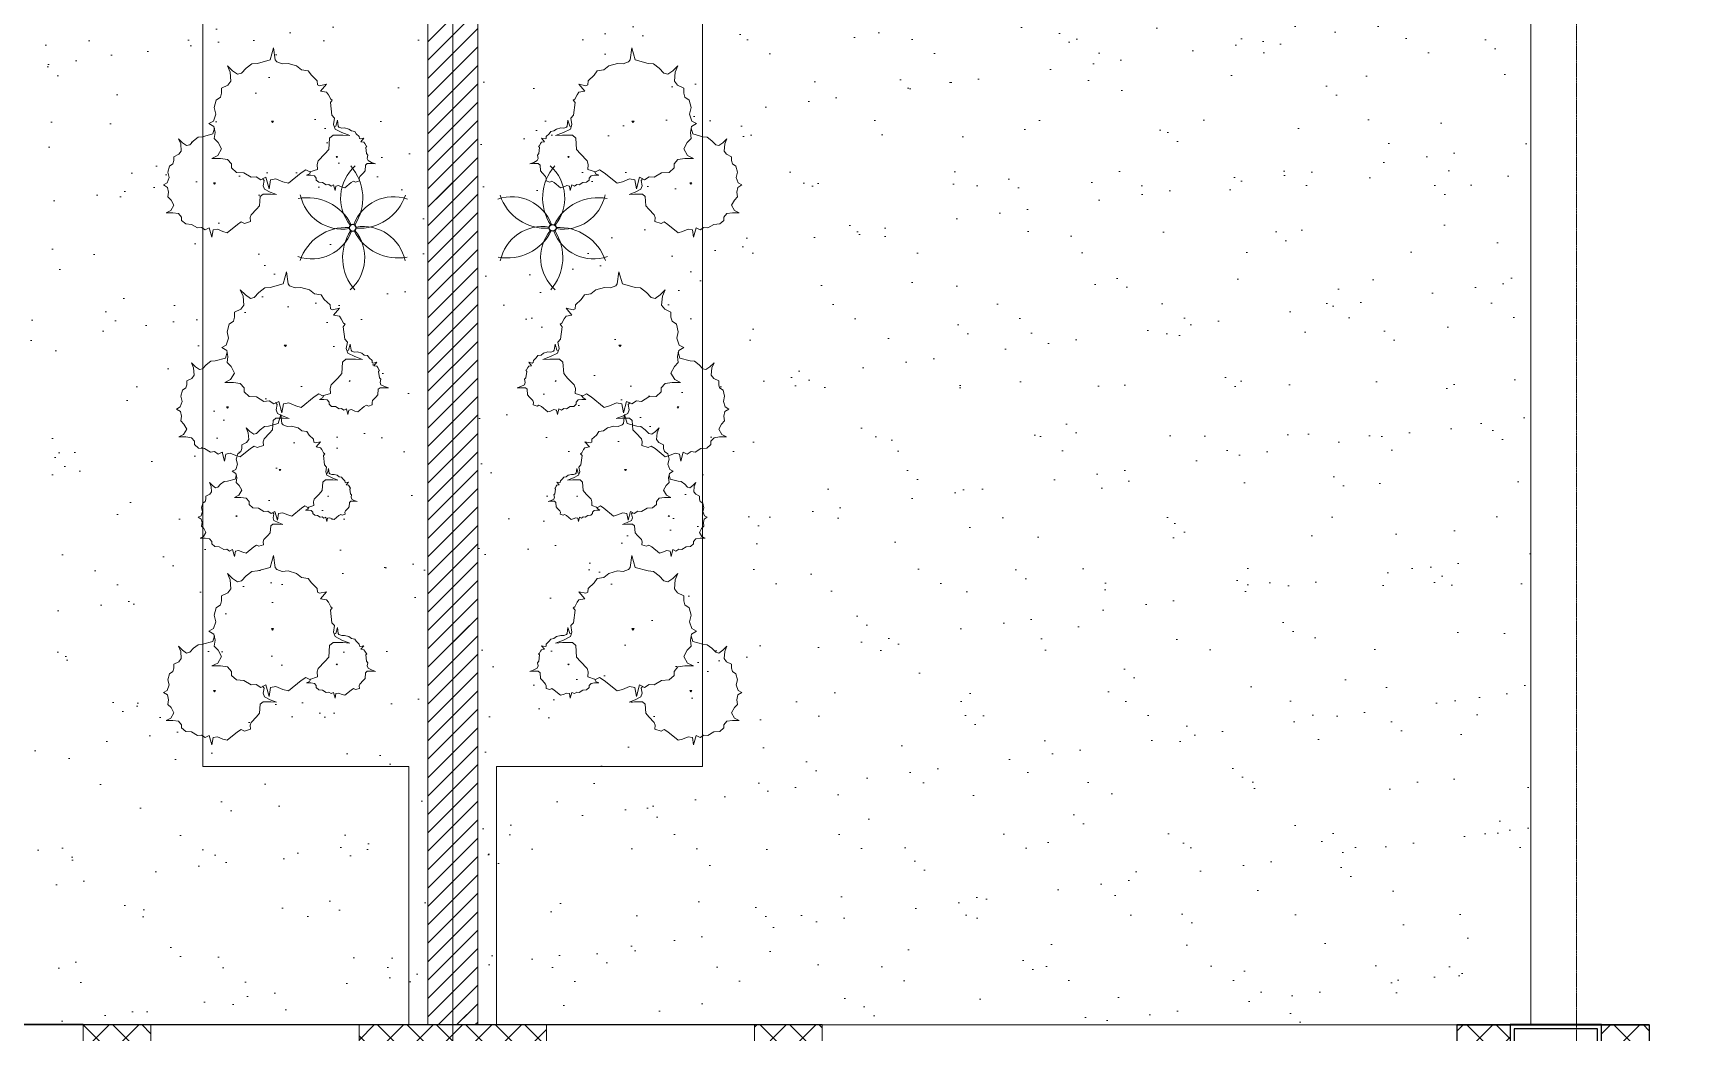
# Model space of a CAD drawing. Header units: millimetres. Extents: x 0 to 71617, y -15450 to 30894.
# Drawn here: x 51498 to 55450, y 13339 to 15739 of the extents above; entities that cross this region are included whole.
import ezdxf

# ---------------------------------------------------------------- set-up
doc = ezdxf.new("R2010")
doc.units = ezdxf.units.MM
doc.linetypes.add('CENTER2', pattern=[1.125, 0.75, -0.125, 0.125, -0.125])
doc.linetypes.add('HIDDEN', pattern=[0.375, 0.25, -0.125])
for name, color, linetype in [('1LA_1', 25, 'Continuous'), ('COL', 5, 'Continuous'), ('FENCE', 9, 'Continuous')]:
    doc.layers.add(name, color=color, linetype=linetype)
for name, color, linetype, lineweight in [('axis', 40, 'CENTER2', 5), ('DIM2', 4, 'Continuous', 5), ('Hatch', 8, 'Continuous', 5), ('LINE-DETAIL-SAKURA', 2, 'Continuous', 30), ('tree', 251, 'Continuous', 0), ('Wall Brick', 5, 'Continuous', 15)]:
    doc.layers.add(name, color=color, linetype=linetype, lineweight=lineweight)
pattern_1 = [(45, (-2110, -10510), (-22.097087, 22.097087), [])]
pattern_2 = [(135, (-110, -110), (-35.35534, -35.35534), []), (225, (-110, -110), (35.35534, -35.35534), [])]

# ---------------------------------------------------------------- blocks, each defined once
blk = doc.blocks.new('GRIDLINE-GF')
at = {"layer": 'axis'}
for p, q in [((29300, -6362.2, -0.1), (29300, 12546.8)), ((32000, -6362.2, -0.1), (32000, 12546.8))]:
    blk.add_line(p, q, dxfattribs=at)
blk = doc.blocks.new('2D WALL G.F')
at = {"layer": 'Hatch'}
h = blk.add_hatch(dxfattribs=at)
h.set_pattern_fill('LINE', color=256, scale=250, angle=45, style=0)
h.set_pattern_definition(pattern_1)
h.paths.add_polyline_path([(32060, -110), (31940, -110), (31940, -4590), (32060, -4590)])
h.paths.add_polyline_path([(32040, -5410), (31960, -5410), (31960, -10290), (32040, -10290)])
h = blk.add_hatch(dxfattribs=at)
h.set_pattern_fill('LINE', color=256, scale=250, angle=45, style=0)
h.set_pattern_definition(pattern_1)
h.paths.add_polyline_path([(31940, -110), (32060, -110), (32060, -4590), (31940, -4590)])
h.paths.add_polyline_path([(31960, -5410), (32040, -5410), (32040, -10290), (31960, -10290)])
h = blk.add_hatch(dxfattribs=at)
h.set_pattern_fill('LINE', color=256, scale=250, angle=45, style=0)
h.set_pattern_definition(pattern_1)
h.paths.add_polyline_path([(31940, -110), (32060, -110), (32060, -4590), (31940, -4590)])
h.paths.add_polyline_path([(31940, -5410), (32060, -5410), (32060, -10290), (31940, -10290)])
at = {"layer": 'Hatch', "color": 3, "linetype": 'HIDDEN', "elevation": 7.9}
for points in [[(32000, -10500), (24000, -10500), (24000, 5500), (32000, 5500)], [(32000, -10500), (40000, -10500), (40000, 5500), (32000, 5500)]]:
    blk.add_lwpolyline(points, close=True, dxfattribs=at)
at = {"layer": 'Hatch'}
for points in [[(31940, -10290.5), (31940, -5410.5)], [(31940, -10290.5), (31940, -5410.5)], [(32060, -10290.5), (32060, -5410.5)], [(32060, -10290.5), (32060, -5410.5)]]:
    blk.add_lwpolyline(points, dxfattribs=at)
at = {"layer": 'Wall Brick'}
blk.add_lwpolyline([(32060, -5410), (31940, -5410), (31940, -10290), (32060, -10290)], close=True, dxfattribs=at)
blk = doc.blocks.new('trees top 024')
at = {"color": 0}
for p, q in [((-2.166, 2.53), (-2.267, 2.44)), ((-2.019, 2.54), (-2.166, 2.53)), ((-1.872, 2.629), (-2.019, 2.54)), ((-1.771, 2.619), (-1.872, 2.629)), ((-1.678, 2.679), (-1.771, 2.619)), ((-1.577, 2.629), (-1.678, 2.679)), ((-1.515, 2.858), (-1.577, 2.629)), ((-1.484, 2.679), (-1.515, 2.858)), ((-1.376, 2.659), (-1.484, 2.679)), ((-1.236, 2.719), (-1.376, 2.659)), ((-1.128, 2.748), (-1.236, 2.719)), ((-0.872, 2.54), (-1.128, 2.748)), ((-0.779, 2.48), (-0.872, 2.54)), ((-0.701, 2.52), (-0.779, 2.48)), ((-0.546, 2.47), (-0.701, 2.52)), ((-0.554, 2.371), (-0.546, 2.47)), ((-2.655, 2.252), (-2.538, 2.192)), ((-2.484, 2.252), (-2.655, 2.252)), ((-2.538, 2.192), (-2.461, 2.063)), ((-2.461, 2.063), (-2.531, 1.934)), ((-2.345, 2.272), (-2.484, 2.252)), ((-2.267, 2.361), (-2.345, 2.272)), ((-2.267, 2.44), (-2.267, 2.361)), ((-0.531, 2.301), (-0.554, 2.371)), ((-0.399, 2.162), (-0.531, 2.301)), ((-0.322, 2.073), (-0.399, 2.162)), ((-0.306, 1.844), (-0.322, 2.073)), ((-2.593, 1.735), (-2.616, 1.616)), ((-2.531, 1.934), (-2.608, 1.854)), ((-2.608, 1.854), (-2.593, 1.735)), ((-0.236, 1.785), (-0.306, 1.844)), ((-0.043, 1.785), (-0.236, 1.785)), ((-0.229, 1.576), (-0.198, 1.665)), ((-0.198, 1.665), (-0.058, 1.735)), ((-0.087, 1.652), (-0.165, 1.366)), ((-0.048, 1.428), (-0.087, 1.652)), ((-0.058, 1.735), (0.097, 1.795)), ((0.097, 1.795), (-0.043, 1.785)), ((1.562, 1.695), (1.524, 1.552)), ((1.582, 1.583), (1.562, 1.695)), ((-2.616, 1.616), (-2.717, 1.556)), ((-2.717, 1.556), (-2.624, 1.506)), ((-2.624, 1.506), (-2.577, 1.367)), ((-2.577, 1.367), (-2.608, 1.238)), ((-2.608, 1.238), (-2.569, 1.089)), ((-1.446, 1.536), (-1.469, 1.506)), ((-1.469, 1.506), (-1.422, 1.506)), ((-1.422, 1.506), (-1.446, 1.536)), ((-0.901, 1.242), (-1.027, 1.13)), ((-0.717, 1.255), (-0.901, 1.242)), ((-0.533, 1.366), (-0.717, 1.255)), ((-0.407, 1.354), (-0.533, 1.366)), ((-0.291, 1.428), (-0.407, 1.354)), ((-0.165, 1.366), (-0.291, 1.428)), ((-0.25, 1.397), (-0.205, 1.447)), ((-0.205, 1.447), (-0.229, 1.576)), ((0.087, 1.404), (-0.048, 1.428)), ((0.262, 1.478), (0.087, 1.404)), ((0.397, 1.515), (0.262, 1.478)), ((0.717, 1.255), (0.397, 1.515)), ((0.833, 1.18), (0.717, 1.255)), ((0.957, 1.316), (0.85, 1.316)), ((0.85, 1.316), (0.923, 1.279)), ((0.923, 1.279), (0.96, 1.217)), ((1.044, 1.328), (0.957, 1.316)), ((1.092, 1.384), (1.044, 1.328)), ((1.155, 1.49), (1.092, 1.434)), ((1.092, 1.434), (1.092, 1.384)), ((1.247, 1.496), (1.155, 1.49)), ((1.339, 1.552), (1.247, 1.496)), ((1.402, 1.546), (1.339, 1.552)), ((1.461, 1.583), (1.402, 1.546)), ((1.524, 1.552), (1.461, 1.583)), ((1.65, 1.57), (1.582, 1.583)), ((1.737, 1.608), (1.65, 1.57)), ((1.805, 1.626), (1.737, 1.608)), ((1.964, 1.496), (1.805, 1.626)), ((2.023, 1.459), (1.964, 1.496)), ((2.071, 1.483), (2.023, 1.459)), ((2.168, 1.452), (2.071, 1.483)), ((2.163, 1.39), (2.168, 1.452)), ((2.178, 1.347), (2.163, 1.39)), ((2.26, 1.26), (2.178, 1.347)), ((2.308, 1.204), (2.26, 1.26)), ((-2.569, 1.089), (-2.484, 1.029)), ((-2.484, 1.029), (-2.461, 0.95)), ((-2.461, 0.95), (-2.461, 0.851)), ((-2.461, 0.851), (-2.337, 0.791)), ((-1.298, 0.894), (-1.511, 0.894)), ((-1.511, 0.894), (-1.366, 0.82)), ((-1.124, 0.919), (-1.298, 0.894)), ((-1.027, 1.031), (-1.124, 0.919)), ((-1.027, 1.13), (-1.027, 1.031)), ((0.93, 1.23), (0.833, 1.18)), ((1.124, 1.168), (0.93, 1.23)), ((1.114, 1.043), (1.124, 1.168)), ((1.143, 0.956), (1.114, 1.043)), ((1.308, 0.783), (1.143, 0.956)), ((1.606, 0.869), (1.591, 0.85)), ((1.591, 0.85), (1.62, 0.85)), ((1.62, 0.85), (1.606, 0.869)), ((2.318, 1.061), (2.308, 1.204)), ((2.362, 1.024), (2.318, 1.061)), ((2.483, 1.024), (2.362, 1.024)), ((2.366, 0.893), (2.386, 0.949)), ((2.381, 0.813), (2.366, 0.893)), ((2.386, 0.949), (2.473, 0.993)), ((2.473, 0.993), (2.57, 1.03)), ((2.57, 1.03), (2.483, 1.024)), ((-2.29, 0.533), (-2.345, 0.403)), ((-2.345, 0.403), (-2.244, 0.503)), ((-2.337, 0.791), (-2.275, 0.711)), ((-2.275, 0.711), (-2.29, 0.533)), ((-2.244, 0.503), (-2.143, 0.572)), ((-2.143, 0.572), (-2.066, 0.552)), ((-2.066, 0.552), (-1.973, 0.453)), ((-1.973, 0.453), (-1.856, 0.364)), ((-1.356, 0.497), (-1.453, 0.397)), ((-1.366, 0.82), (-1.269, 0.658)), ((-1.269, 0.658), (-1.356, 0.497)), ((1.405, 0.671), (1.308, 0.783)), ((1.424, 0.385), (1.405, 0.671)), ((2.207, 0.477), (2.279, 0.49)), ((2.279, 0.39), (2.207, 0.477)), ((2.279, 0.49), (2.304, 0.521)), ((2.304, 0.521), (2.333, 0.577)), ((2.328, 0.62), (2.347, 0.775)), ((2.352, 0.589), (2.328, 0.62)), ((2.333, 0.577), (2.352, 0.589)), ((2.347, 0.775), (2.381, 0.813)), ((-1.856, 0.364), (-1.748, 0.354)), ((-1.748, 0.354), (-1.492, 0.284)), ((-1.463, 0.099), (-1.589, 0.025)), ((-1.589, 0.025), (-1.473, -0.037)), ((-1.492, 0.284), (-1.451, 0.142)), ((-1.434, 0.248), (-1.463, 0.099)), ((-1.453, 0.397), (-1.434, 0.248)), ((0, 0), (-0.029, -0.037)), ((0.029, -0.037), (0, 0)), ((1.511, 0.311), (1.424, 0.385)), ((1.754, 0.311), (1.511, 0.311)), ((1.521, 0.05), (1.56, 0.161)), ((1.55, -0.112), (1.521, 0.05)), ((1.539, 0.096), (1.577, 0.086)), ((1.56, 0.161), (1.734, 0.248)), ((1.577, 0.086), (1.62, -0.063)), ((1.62, -0.063), (1.64, 0.086)), ((1.64, 0.086), (1.659, 0.111)), ((1.659, 0.111), (1.727, 0.136)), ((1.727, 0.136), (1.8, 0.13)), ((1.734, 0.248), (1.928, 0.323)), ((1.928, 0.323), (1.754, 0.311)), ((1.8, 0.13), (1.906, 0.161)), ((1.906, 0.161), (1.969, 0.21)), ((1.969, 0.21), (2.052, 0.223)), ((2.052, 0.223), (2.09, 0.279)), ((2.09, 0.279), (2.163, 0.347)), ((2.163, 0.347), (2.168, 0.397)), ((2.168, 0.397), (2.192, 0.409)), ((2.192, 0.409), (2.279, 0.39)), ((-1.473, -0.037), (-1.415, -0.211)), ((-1.415, -0.211), (-1.453, -0.373)), ((-1.453, -0.373), (-1.405, -0.559)), ((-0.029, -0.037), (0.029, -0.037)), ((1.444, -0.497), (1.482, -0.186)), ((1.482, -0.186), (1.55, -0.112)), ((-1.405, -0.559), (-1.298, -0.634)), ((-1.298, -0.634), (-1.269, -0.733)), ((-1.269, -0.733), (-1.269, -0.857)), ((1.201, -0.783), (1.347, -0.758)), ((1.347, -0.956), (1.201, -0.783)), ((1.347, -0.758), (1.395, -0.696)), ((1.395, -0.696), (1.453, -0.584)), ((1.492, -0.559), (1.444, -0.497)), ((1.453, -0.584), (1.492, -0.559)), ((-1.269, -0.857), (-1.114, -0.932)), ((-1.114, -0.932), (-1.037, -1.031)), ((-1.037, -1.031), (-1.056, -1.255)), ((-0.998, -1.292), (-0.872, -1.205)), ((-0.872, -1.205), (-0.775, -1.23)), ((-0.775, -1.23), (-0.659, -1.354)), ((0.891, -1.292), (0.969, -1.18)), ((0.969, -1.18), (1.114, -1.043)), ((1.114, -1.043), (1.124, -0.944)), ((1.124, -0.944), (1.172, -0.919)), ((1.172, -0.919), (1.347, -0.956)), ((-1.056, -1.255), (-1.124, -1.416)), ((-1.124, -1.416), (-0.998, -1.292)), ((-0.659, -1.354), (-0.514, -1.466)), ((-0.514, -1.466), (-0.378, -1.478)), ((-0.378, -1.478), (-0.058, -1.565)), ((-0.058, -1.565), (0.029, -1.863)), ((0.029, -1.863), (0.068, -1.565)), ((0.068, -1.565), (0.107, -1.515)), ((0.107, -1.515), (0.242, -1.466)), ((0.242, -1.466), (0.388, -1.478)), ((0.388, -1.478), (0.601, -1.416)), ((0.601, -1.416), (0.727, -1.317)), ((0.727, -1.317), (0.891, -1.292))]:
    blk.add_line(p, q, dxfattribs=at)
blk = doc.blocks.new('tree0002')
at = {"color": 0, "xscale": 500, "yscale": 500, "zscale": 500}
blk.add_blockref('trees top 024', (1737266, 70360), dxfattribs=at)
blk = doc.blocks.new('tree0005')
at = {"layer": '1LA_1', "color": 8}
blk.add_circle((1738847, 71621), 55.1, dxfattribs=at)
at = {"layer": 'tree', "color": 8}
for centre, radius, start, end in [((1738178, 71790), 690, 350.4157, 78.77), ((1739148, 72350), 788, 168.8195, 243.5545), ((1739628, 71725), 788, 108.8195, 183.5545), ((1738659, 72285), 690, 290.4157, 18.77), ((1738366, 71126), 690, 50.4157, 138.77), ((1739327, 70996), 788, 48.8195, 123.5545), ((1738366, 72246), 788, 228.8195, 303.5545), ((1738065, 71517), 788, 288.8195, 3.5545), ((1739035, 70957), 690, 110.4157, 198.77), ((1739516, 71452), 690, 170.4157, 258.77), ((1739327, 72116), 690, 230.4157, 318.77), ((1738546, 70892), 788, 348.8195, 63.5545)]:
    blk.add_arc(centre, radius, start, end, dxfattribs=at)
blk = doc.blocks.new('LANDSCAPE SITE')
h = blk.add_hatch()
h.set_pattern_fill('AR-SAND', color=256, scale=5, angle=180, style=0)
h.paths.add_polyline_path([(33400, 730.5), (33400, 9490), (33940, 9490), (33940, 5810), (33890, 5810), (33890, 4990), (33940, 4990), (33940, 110), (33894.8, 110), (33894.8, 730.5)])
h = blk.add_hatch()
h.set_pattern_fill('AR-SAND', color=256, scale=5, angle=180, style=0)
h.paths.add_polyline_path([(34600, 730.5), (34600, 9490), (34060, 9490), (34060, 5810), (34110, 5810), (34110, 4990), (34060, 4990), (34060, 110), (34105.2, 110), (34105.2, 730.5)])
h = blk.add_hatch()
h.set_pattern_fill('AR-SAND', color=256, scale=5, angle=180, style=0)
h.paths.add_polyline_path([(33894.8, 730.5), (33400, 730.5), (33400, 3790), (31410, 3790), (31410, 110), (33894.8, 110)])
h = blk.add_hatch()
h.set_pattern_fill('AR-SAND', color=256, scale=5, angle=180, style=0)
h.paths.add_polyline_path([(34105.2, 730.5), (34600, 730.5), (34600, 3790), (36590, 3790), (36590, 110), (34105.2, 110)])
at = {"elevation": 0}
for points in [[(33400, 730.5), (33400, 9490), (33940, 9490), (33940, 5810), (33890, 5810), (33890, 4990), (33940, 4990), (33940, 110), (33894.8, 110), (33894.8, 730.5)], [(34600, 730.5), (34600, 9490), (34060, 9490), (34060, 5810), (34110, 5810), (34110, 4990), (34060, 4990), (34060, 110), (34105.2, 110), (34105.2, 730.5)], [(31410, 110), (31410, 3790), (33400, 3790), (33400, 730.5), (33894.8, 730.5), (33894.8, 110)], [(36590, 110), (36590, 3790), (34600, 3790), (34600, 730.5), (34105.2, 730.5), (34105.2, 110)]]:
    blk.add_lwpolyline(points, close=True, dxfattribs=at)
for name, p, xscale, yscale, zscale, rotation in [('tree0002', (-300958.5, 15825.6, 0), -0.1925586510379964, 0.1925586510379964, 0.1925586510379964, 180), ('tree0002', (368958.5, 15825.6, 0), 0.1925586510379964, 0.1925586510379964, 0.1925586510379964, 180), ('tree0005', (23103.6, -256691.2, 0), -0.1487856742709148, 0.1487856742709148, 0.1487856742709148, 270), ('tree0005', (44896.4, -256691.2, 0), 0.1487856742709149, 0.1487856742709149, 0.1487856742709149, 90), ('tree0002', (-300927.6, 15287.4, 0), -0.1925586510379964, 0.1925586510379964, 0.1925586510379964, 180), ('tree0002', (368927.6, 15287.4, 0), 0.1925586510379964, 0.1925586510379964, 0.1925586510379964, 180), ('tree0002', (-217309.2, 11602.8, 0), -0.1444189882784973, 0.1444189882784973, 0.1444189882784973, 180), ('tree0002', (285309.2, 11602.8, 0), 0.1444189882784973, 0.1444189882784973, 0.1444189882784973, 180), ('tree0002', (-300958.5, 14606.4, 0), -0.1925586510379964, 0.1925586510379964, 0.1925586510379964, 180), ('tree0002', (368958.5, 14606.4, 0), 0.1925586510379964, 0.1925586510379964, 0.1925586510379964, 180)]:
    blk.add_blockref(name, p, dxfattribs=dict(xscale=xscale, yscale=yscale, zscale=zscale, rotation=rotation))
blk = doc.blocks.new('FENCE COLUMN')
at = {"layer": 'COL'}
for points in [[(-110, -110), (110, -110), (110, 110), (-110, 110)], [(-100, -100), (100, -100), (100, 100), (-100, 100)]]:
    blk.add_lwpolyline(points, close=True, dxfattribs=at)
blk = doc.blocks.new('FENCE1')
at = {"layer": 'Hatch'}
h = blk.add_hatch(dxfattribs=at)
h.set_pattern_fill('NET', color=256, scale=400, angle=135, style=0)
h.set_pattern_definition(pattern_2)
h.paths.add_polyline_path([(33112.5, 110), (33275, 110), (33275, -110), (33112.5, -110)])
h = blk.add_hatch(dxfattribs=at)
h.set_pattern_fill('NET', color=256, scale=400, angle=135, style=0)
h.set_pattern_definition(pattern_2)
h.paths.add_polyline_path([(33775, 110), (34225, 110), (34225, -110), (33775, -110)])
h = blk.add_hatch(dxfattribs=at)
h.set_pattern_fill('NET', color=256, scale=400, angle=135, style=0)
h.set_pattern_definition(pattern_2)
h.paths.add_polyline_path([(34725, 110), (34887.5, 110), (34887.5, -110), (34725, -110)])
h = blk.add_hatch(dxfattribs=at)
h.set_pattern_fill('NET', color=256, scale=400, angle=135, style=0)
h.set_pattern_definition(pattern_2)
h.paths.add_polyline_path([(36412.5, 110), (36540, 110), (36540, -110), (36412.5, -110)])
h = blk.add_hatch(dxfattribs=at)
h.set_pattern_fill('NET', color=256, scale=400, angle=135, style=0)
h.set_pattern_definition(pattern_2)
h.paths.add_polyline_path([(36760, -110), (36874, -110), (36874, 110), (36760, 110)])
at = {"layer": 'FENCE', "ltscale": 0.05}
blk.add_line((33112.5, 110, -8.5), (31587.5, 110, -7.9), dxfattribs=at)
at = {"layer": 'Hatch', "color": 3}
for points in [[(34000, -100), (26000, -100), (26000, 15900), (34000, 15900)], [(34000, -100), (42000, -100), (42000, 15900), (34000, 15900)]]:
    blk.add_lwpolyline(points, close=True, dxfattribs=at)
at = {"layer": 'Hatch', "elevation": -7.9}
for points in [[(33940, 109.5), (33940, 4989.5)], [(33940, 109.5), (33940, 4989.5)], [(34060, 109.5), (34060, 4989.5)], [(34060, 109.5), (34060, 4989.5)]]:
    blk.add_lwpolyline(points, dxfattribs=at)
at = {"layer": 'Wall Brick'}
for points, elevation in [([(34060, 4990), (33940, 4990), (33940, 110), (34060, 110)], -7.9), ([(33112.5, 110), (33275, 110), (33275, -110), (33112.5, -110)], -7.9), ([(33275, 110), (33775, 110), (33775, -110), (33275, -110)], -7.9), ([(33775, 110), (34225, 110), (34225, -110), (33775, -110)], -7.9), ([(34225, 110), (34725, 110), (34725, -110), (34225, -110)], -7.9), ([(34725, 110), (34887.5, 110), (34887.5, -110), (34725, -110)], -7.9), ([(36412.5, 110), (36540, 110), (36540, -110), (36412.5, -110)], -8.5), ([(36760, -110), (36874, -110), (36874, 110), (36760, 110)], -13.6)]:
    blk.add_lwpolyline(points, close=True, dxfattribs=dict(at, elevation=elevation))
at = {"layer": 'COL'}
blk.add_blockref('FENCE COLUMN', (36650, 0, -13.6), dxfattribs=at)

msp = doc.modelspace()

# ---------------------------------------------------------------- linework, layer by layer
at = {"layer": 'FENCE', "ltscale": 0.05, "elevation": -5.7}
msp.add_lwpolyline([(54919.1, 13356.7), (55380.6, 13356.7), (55380.6, 13136.7), (54919.1, 13136.7)], close=True, dxfattribs=at)

# ---------------------------------------------------------------- block references
at = {"layer": 'DIM2'}
msp.add_blockref('GRIDLINE-GF', (23206.5, 17146.7, 0), dxfattribs=at)
at = {"layer": 'LINE-DETAIL-SAKURA'}
msp.add_blockref('FENCE1', (18506.5, 13247.1, 15.9), dxfattribs=at)
at = {"layer": 'tree'}
msp.add_blockref('LANDSCAPE SITE', (18506.5, 13246.7), dxfattribs=at)
at = {"layer": 'Wall Brick', "color": 1}
msp.add_blockref('2D WALL G.F', (20506.5, 23646.7, 0), dxfattribs=at)

doc.saveas('drawing.dxf')
